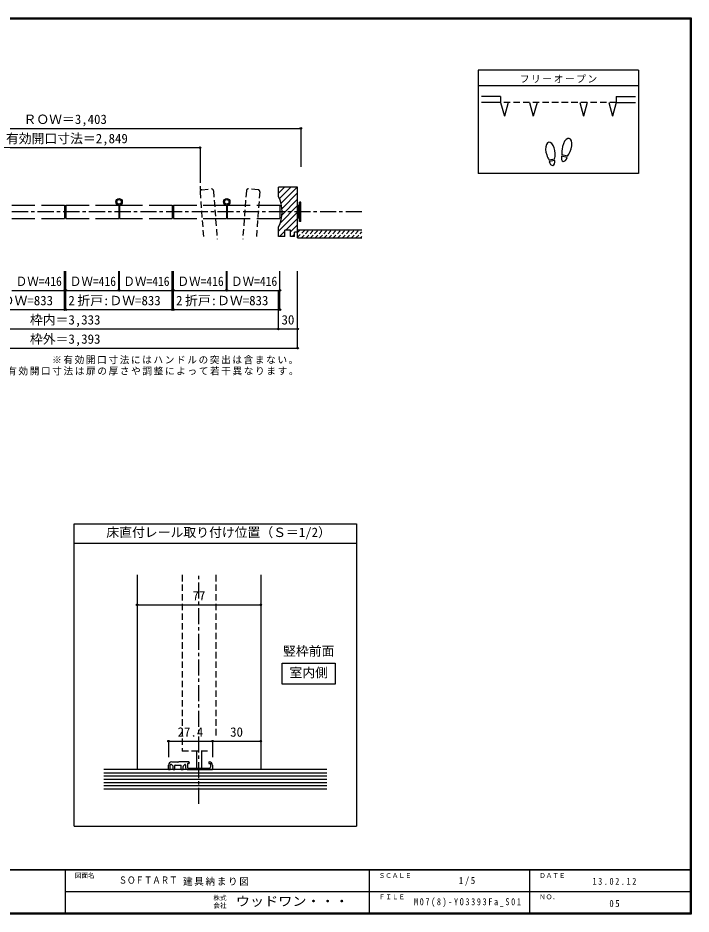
# Model space of a CAD drawing. Units: millimetres, scale not verified, with parts at other scales. Extents: x -973 to 977, y -701 to 696.
# Drawn here: x -72 to 977, y -701 to 696 of the extents above; entities that cross this region are included whole.
import ezdxf
from ezdxf.enums import TextEntityAlignment as Align

# ---------------------------------------------------------------- set-up
doc = ezdxf.new("R2010")
doc.units = ezdxf.units.MM
doc.header["$LTSCALE"] = 5
doc.header["$PDMODE"] = 32
doc.header["$PDSIZE"] = 2.5
for name, pattern in [('CHAIN1', [8, 5, -1, 1, -1]), ('DASHED1', [1.8, 1.2, -0.6]), ('DASHED2', [3, 2, -1])]:
    doc.linetypes.add(name, pattern=pattern)
for name, color, linetype in [('0-1_通り芯', 4, 'CHAIN1'), ('0-3_仕上げ', 2, 'Continuous'), ('0-4_枠', 7, 'Continuous'), ('0-6_扉', 6, 'Continuous'), ('0-7_金物', 7, 'Continuous'), ('0-8_戸当り', 2, 'Continuous'), ('0-A_文字', 3, 'Continuous'), ('0-B_寸法', 7, 'Continuous'), ('0-C_ハッチ', 4, 'DASHED1'), ('1-1_通り芯', 4, 'CHAIN1'), ('1-3_仕上げ', 7, 'Continuous'), ('1-4_枠', 7, 'Continuous'), ('1-6_扉', 7, 'DASHED2'), ('1-7_金物', 7, 'Continuous'), ('1-A_文字', 7, 'Continuous'), ('1-B_寸法', 7, 'Continuous'), ('F-0_補助線', 7, 'Continuous'), ('F-1_枠', 6, 'Continuous'), ('F-A_文字', 7, 'Continuous')]:
    doc.layers.add(name, color=color, linetype=linetype)
doc.styles.add('HGP明朝B', font='')
doc.styles.add('ＭＳ ゴシック', font='')
doc.styles.get('HGP明朝B').set_extended_font_data('HGP明朝B')
doc.styles.get('ＭＳ ゴシック').set_extended_font_data('MS Gothic')

msp = doc.modelspace()

# ---------------------------------------------------------------- linework, layer by layer
at = {"layer": '0-1_通り芯'}
for p, q in [((211.653, 463.658), (211.653, 424.921)), ((463.653, 393.658), (-460.347, 393.658))]:
    msp.add_line(p, q, dxfattribs=at)
at = {"layer": '0-3_仕上げ'}
for p, q in [((363.653, 365.658), (463.653, 365.658)), ((363.653, 353.158), (363.653, 365.658)), ((363.653, 353.158), (463.653, 353.158))]:
    msp.add_line(p, q, dxfattribs=at)
at = {"layer": '0-4_枠', "color": 3}
for p, q in [((333.653, 417.658), (333.653, 432.158)), ((363.653, 432.158), (333.653, 432.158)), ((363.653, 362.158), (363.653, 432.158)), ((352.653, 365.158), (343.653, 365.158)), ((343.653, 355.158), (343.653, 365.158)), ((352.653, 355.158), (352.653, 365.158)), ((358.653, 355.158), (352.653, 355.158)), ((363.653, 362.158), (358.653, 362.158)), ((358.653, 355.158), (358.653, 362.158))]:
    msp.add_line(p, q, dxfattribs=at)
msp.add_lwpolyline([(343.653, 355.158), (341.084, 355.158), (333.653, 355.158), (333.653, 369.658)], dxfattribs=at)
msp.add_arc((288.653, 393.658), 51, 331.92751, 28.07249, dxfattribs=at)
at = {"layer": '0-6_扉', "color": 2, "linetype": 'DASHED2'}
for p, q in [((211.653, 424.921), (217.259, 351.158)), ((214.417, 428.14), (229.374, 429.277)), ((232.593, 426.513), (238.32, 351.158)), ((283.814, 426.513), (278.088, 351.158)), ((301.99, 428.14), (287.033, 429.277)), ((304.754, 424.921), (299.148, 351.158))]:
    msp.add_line(p, q, dxfattribs=at)
at = {"layer": '0-6_扉'}
for p, q in [((-81.722, 404.158), (-45.534, 404.158)), ((-35.534, 404.158), (0.653, 404.158)), ((0.653, 404.158), (0.653, 383.158)), ((2.653, 404.158), (2.653, 383.158)), ((2.653, 404.158), (38.841, 404.158)), ((48.841, 404.158), (85.028, 404.158)), ((85.028, 404.158), (85.028, 383.158)), ((86.028, 404.158), (86.028, 383.158)), ((86.028, 404.158), (122.216, 404.158)), ((132.216, 404.158), (168.403, 404.158)), ((168.403, 404.158), (168.403, 383.158)), ((170.403, 404.158), (170.403, 383.158)), ((170.403, 404.158), (206.591, 404.158)), ((216.591, 404.158), (252.778, 404.158)), ((252.778, 404.158), (252.778, 383.158)), ((253.778, 404.158), (253.778, 383.158)), ((253.778, 404.158), (289.966, 404.158)), ((299.966, 404.158), (336.153, 404.158)), ((336.153, 404.158), (336.153, 383.158)), ((-81.722, 383.158), (-45.534, 383.158)), ((-35.534, 383.158), (0.653, 383.158)), ((2.653, 383.158), (38.841, 383.158)), ((48.841, 383.158), (85.028, 383.158)), ((86.028, 383.158), (122.216, 383.158)), ((132.216, 383.158), (168.403, 383.158)), ((170.403, 383.158), (206.591, 383.158)), ((216.591, 383.158), (252.778, 383.158)), ((253.778, 383.158), (289.966, 383.158)), ((299.966, 383.158), (336.153, 383.158))]:
    msp.add_line(p, q, dxfattribs=at)
at = {"layer": '0-6_扉', "color": 2, "linetype": 'DASHED2'}
for centre, start, end in [((214.644, 425.149), 94.34602, 184.34602), ((229.601, 426.285), 4.34602, 94.34602), ((286.806, 426.285), 85.65398, 175.65398), ((301.763, 425.149), 355.65398, 85.65398)]:
    msp.add_arc(centre, 3, start, end, dxfattribs=at)
at = {"layer": '0-7_金物'}
for p, q in [((366.653, 378.658), (366.653, 408.658)), ((368.653, 408.658), (366.653, 408.658)), ((368.653, 378.658), (368.653, 408.658)), ((364.653, 402.658), (363.653, 402.658)), ((366.653, 403.657), (364.653, 403.657)), ((364.653, 383.658), (364.653, 403.657)), ((364.653, 384.658), (363.653, 384.658)), ((366.653, 383.658), (364.653, 383.658)), ((368.653, 378.658), (366.653, 378.658))]:
    msp.add_line(p, q, dxfattribs=at)
for centre, radius in [((85.528, 409.158), 5), ((85.528, 409.158), 3.5), ((253.278, 409.158), 5), ((253.278, 409.158), 3.5)]:
    msp.add_circle(centre, radius, dxfattribs=at)
at = {"layer": '0-8_戸当り'}
for p, q in [((679.986, 573.251), (649.986, 573.251)), ((679.986, 573.251), (679.986, 564.251)), ((859.986, 573.251), (859.986, 564.251)), ((859.986, 573.251), (889.986, 573.251)), ((679.986, 564.251), (649.986, 564.251)), ((679.986, 564.251), (685.81, 542.517)), ((691.633, 564.251), (685.81, 542.517)), ((724.986, 564.251), (730.81, 542.517)), ((736.633, 564.251), (730.81, 542.517)), ((803.339, 564.251), (809.163, 542.517)), ((814.986, 564.251), (809.163, 542.517)), ((848.339, 564.251), (854.163, 542.517)), ((859.986, 564.251), (854.163, 542.517)), ((859.986, 564.251), (889.986, 564.251))]:
    msp.add_line(p, q, dxfattribs=at)
at = {"layer": '0-8_戸当り', "color": 7, "linetype": 'DASHED2'}
msp.add_line((859.986, 564.251), (679.986, 564.251), dxfattribs=at)
at = {"layer": '0-8_戸当り', "color": 3}
for p, q in [((764.011, 475.878), (755.365, 474.353)), ((783.479, 478.206), (774.998, 480.478)), ((784.022, 480.235), (775.542, 482.507)), ((764.376, 473.81), (755.73, 472.285))]:
    msp.add_line(p, q, dxfattribs=at)
for centre, major_axis, ratio, start_param, end_param in [((757.35, 488.377), (-2.445, 13.867), 0.5, 4.34059143, 8.22577918), ((783.267, 494.378), (3.644, 13.601), 0.5, 4.34059143, 8.22577918), ((783.163, 493.989), (4.416, 16.48), 0.4, 1.85063327, 2.44287679), ((757.42, 487.981), (-2.963, 16.802), 0.4, 1.85063327, 2.44287679), ((757.42, 487.981), (-2.963, 16.802), 0.4, 3.84030852, 4.43255203), ((779.238, 479.342), (1.894, 7.067), 0.6, 1.57079633, 4.71238898), ((783.163, 493.989), (4.416, 16.48), 0.4, 3.84030852, 4.43255203), ((760.053, 473.047), (-1.27, 7.205), 0.6, 1.57079633, 4.71238898)]:
    msp.add_ellipse(centre, major_axis=major_axis, ratio=ratio, start_param=start_param, end_param=end_param, dxfattribs=at)
at = {"layer": '0-A_文字'}
for p, q in [((644.986, 614.167), (644.986, 453.167)), ((894.986, 614.167), (644.986, 614.167)), ((894.986, 614.167), (894.986, 453.167)), ((894.986, 590.167), (644.986, 590.167)), ((894.986, 453.167), (644.986, 453.167)), ((455.67, -92.613), (455.67, -563.638)), ((15.67, -122.613), (455.67, -122.613)), ((15.67, -563.638), (455.67, -563.638))]:
    msp.add_line(p, q, dxfattribs=at)
msp.add_lwpolyline([(15.67, -563.638), (15.67, -92.613), (455.67, -92.613)], dxfattribs=at)
at = {"layer": '0-B_寸法', "color": 4}
for p, q in [((-365.347, 523.658), (368.653, 523.658)), ((368.653, 523.658), (368.653, 463.658)), ((-208.347, 493.658), (211.653, 493.658)), ((211.653, 493.658), (211.653, 463.658)), ((0.653, 271.158), (0.653, 301.158)), ((2.653, 271.158), (2.653, 301.158)), ((85.028, 271.158), (85.028, 301.158)), ((86.028, 271.158), (86.028, 301.158)), ((168.403, 271.158), (168.403, 301.158)), ((170.403, 271.158), (170.403, 301.158)), ((252.778, 271.158), (252.778, 301.158)), ((253.778, 271.158), (253.778, 301.158)), ((336.153, 271.158), (336.153, 301.158)), ((363.653, 181.158), (363.653, 301.158)), ((-81.722, 271.158), (0.653, 271.158)), ((0.653, 241.158), (0.653, 271.158)), ((2.653, 271.158), (85.028, 271.158)), ((2.653, 241.158), (2.653, 271.158)), ((86.028, 271.158), (168.403, 271.158)), ((168.403, 241.158), (168.403, 271.158)), ((170.403, 271.158), (252.778, 271.158)), ((170.403, 241.158), (170.403, 271.158)), ((253.778, 271.158), (336.153, 271.158)), ((333.653, 211.158), (333.653, 271.158)), ((336.153, 241.158), (336.153, 271.158)), ((-165.097, 241.158), (0.653, 241.158)), ((0.653, 241.158), (2.653, 241.158)), ((2.653, 241.158), (168.403, 241.158)), ((168.403, 241.158), (170.403, 241.158)), ((170.403, 241.158), (336.153, 241.158)), ((-330.347, 211.158), (333.653, 211.158)), ((333.653, 211.158), (363.653, 211.158)), ((-360.347, 181.158), (363.653, 181.158))]:
    msp.add_line(p, q, dxfattribs=at)
at = {"layer": '0-B_寸法'}
for p in [(368.653, 523.658), (211.653, 493.658), (0.653, 271.158), (2.653, 271.158), (85.028, 271.158), (86.028, 271.158), (168.403, 271.158), (170.403, 271.158), (252.778, 271.158), (253.778, 271.158), (336.153, 271.158), (0.653, 241.158), (2.653, 241.158), (168.403, 241.158), (170.403, 241.158), (336.153, 241.158), (333.653, 211.158), (363.653, 211.158), (363.653, 181.158)]:
    msp.add_point(p, dxfattribs=at)
at = {"layer": '0-C_ハッチ', "linetype": 'Continuous'}
for p, q in [((333.653, 422.749), (343.062, 432.158)), ((335.232, 414.428), (352.961, 432.158)), ((337.84, 407.137), (362.861, 432.158)), ((339.394, 398.791), (363.653, 423.05)), ((339.434, 388.932), (363.653, 413.151)), ((333.653, 363.352), (363.653, 393.352)), ((336.555, 376.154), (363.653, 403.251)), ((345.358, 365.158), (363.653, 383.452)), ((335.358, 355.158), (343.653, 363.452)), ((352.653, 362.553), (363.653, 373.553)), ((362.157, 362.158), (363.653, 363.653)), ((355.157, 355.158), (358.653, 358.653))]:
    msp.add_line(p, q, dxfattribs=at)
at = {"layer": '0-C_ハッチ'}
for p, q in [((363.653, 354.156), (375.155, 365.658)), ((363.653, 361.227), (368.084, 365.658)), ((369.726, 353.158), (382.226, 365.658)), ((376.797, 353.158), (389.297, 365.658)), ((383.868, 353.158), (396.368, 365.658)), ((390.939, 353.158), (403.439, 365.658)), ((398.01, 353.158), (410.51, 365.658)), ((405.081, 353.158), (417.581, 365.658)), ((412.152, 353.158), (424.652, 365.658)), ((419.223, 353.158), (431.723, 365.658)), ((426.294, 353.158), (438.794, 365.658)), ((433.366, 353.158), (445.866, 365.658)), ((440.437, 353.158), (452.937, 365.658)), ((447.508, 353.158), (460.008, 365.658)), ((454.579, 353.158), (463.653, 362.232)), ((461.65, 353.158), (463.653, 355.161))]:
    msp.add_line(p, q, dxfattribs=at)
at = {"layer": '1-1_通り芯'}
msp.add_line((209.999, -528.928), (209.999, -172.305), dxfattribs=at)
at = {"layer": '1-3_仕上げ', "color": 2}
for p, q in [((409.42, -475.556), (61.92, -475.556)), ((61.92, -505.556), (409.42, -505.556))]:
    msp.add_line(p, q, dxfattribs=at)
at = {"layer": '1-3_仕上げ'}
for p, q in [((61.92, -480.556), (409.42, -480.556)), ((61.92, -485.556), (409.42, -485.556)), ((61.92, -490.556), (409.42, -490.556)), ((61.92, -495.556), (409.42, -495.556)), ((61.92, -500.556), (409.42, -500.556))]:
    msp.add_line(p, q, dxfattribs=at)
at = {"layer": '1-4_枠', "color": 3}
for p, q in [((113.749, -172.305), (113.749, -475.556)), ((306.249, -172.305), (306.249, -475.556))]:
    msp.add_line(p, q, dxfattribs=at)
at = {"layer": '1-4_枠'}
for p, q in [((162.499, -475.556), (162.499, -468.806)), ((164.999, -475.556), (164.999, -468.699)), ((167.499, -463.806), (176.749, -463.806)), ((172.499, -475.556), (172.499, -469.056)), ((172.749, -468.806), (182.249, -468.806)), ((177.499, -464.556), (176.749, -463.806)), ((177.499, -464.556), (178.249, -463.806)), ((193.999, -463.806), (178.249, -463.806)), ((182.499, -475.556), (182.499, -469.056)), ((185.249, -475.556), (185.249, -470.741)), ((185.468, -470.211), (187.968, -467.711)), ((189.249, -468.241), (189.249, -473.056)), ((191.999, -467.056), (191.999, -472.056)), ((194.249, -466.306), (192.749, -466.306)), ((193.249, -473.306), (209.249, -473.306)), ((194.749, -464.556), (194.749, -465.806)), ((209.999, -474.056), (209.249, -473.306)), ((225.249, -464.556), (225.249, -465.806)), ((225.749, -466.306), (227.249, -466.306)), ((227.999, -467.056), (227.999, -472.056)), ((230.999, -468.806), (230.999, -475.556)), ((162.499, -475.556), (164.999, -475.556)), ((169.749, -475.556), (172.499, -475.556)), ((182.499, -475.556), (185.249, -475.556)), ((191.749, -475.556), (230.999, -475.556))]:
    msp.add_line(p, q, dxfattribs=at)
for points in [[(169.749, -475.556), (169.749, -470.431), (167.133, -467.815)], [(209.999, -474.056), (210.749, -473.306), (226.749, -473.306)]]:
    msp.add_lwpolyline(points, dxfattribs=at)
for centre, radius, start, end in [((167.499, -468.806), 5, 90, 180), ((166.249, -468.699), 1.25, 45, 180), ((172.749, -469.056), 0.25, 90, 180), ((182.249, -469.056), 0.25, 0, 90), ((185.999, -470.741), 0.75, 135, 180), ((188.499, -468.241), 0.75, 360, 135), ((191.749, -473.056), 2.5, 180, 270), ((192.749, -467.056), 0.75, 90, 180), ((193.249, -472.056), 1.25, 180, 270), ((193.999, -464.556), 0.75, 360, 90), ((194.249, -465.806), 0.5, 270, 360), ((225.999, -464.556), 0.75, 90, 180), ((225.749, -465.806), 0.5, 180, 270), ((225.999, -468.806), 5, 360, 90), ((226.749, -472.056), 1.25, 270, 0), ((227.249, -467.056), 0.75, 0, 90)]:
    msp.add_arc(centre, radius, start, end, dxfattribs=at)
at = {"layer": '1-6_扉'}
for p, q in [((183.749, -172.305), (183.749, -446.806)), ((236.249, -172.305), (236.249, -423.806)), ((223.499, -446.806), (183.749, -446.806))]:
    msp.add_line(p, q, dxfattribs=at)
at = {"layer": '1-7_金物'}
for p, q in [((206.249, -446.911), (206.249, -473.306)), ((213.748, -446.911), (213.748, -473.306)), ((206.249, -473.306), (213.748, -473.306))]:
    msp.add_line(p, q, dxfattribs=at)
at = {"layer": '1-A_文字'}
msp.add_lwpolyline([(339.663, -309.999), (422.255, -309.999), (422.255, -342.379), (339.663, -342.379)], close=True, dxfattribs=at)
at = {"layer": '1-B_寸法', "color": 4}
for p, q in [((113.749, -218.918), (306.249, -218.918)), ((162.499, -431.306), (230.999, -431.306)), ((162.499, -431.306), (162.499, -456.306)), ((230.999, -431.306), (230.999, -456.306)), ((230.999, -431.306), (306.249, -431.306)), ((306.249, -431.306), (306.249, -456.306))]:
    msp.add_line(p, q, dxfattribs=at)
at = {"layer": '1-B_寸法'}
for p in [(113.749, -218.918), (306.249, -218.918), (162.499, -431.306), (230.999, -431.306), (306.249, -431.306)]:
    msp.add_point(p, dxfattribs=at)
at = {"layer": 'F-1_枠'}
for p, q in [((-973.347, 695.833), (976.653, 695.833)), ((-973.347, 695), (976.653, 695)), ((-973.347, 694.167), (976.653, 694.167)), ((974.986, 695.833), (974.986, -700.833)), ((975.82, 695.833), (975.82, -700.833)), ((976.653, 695.833), (976.653, -700.833)), ((976.653, -631.667), (-973.347, -631.667)), ((976.653, -632.5), (-973.347, -632.5)), ((1.653, -632.5), (1.653, -699.167)), ((474.986, -632.5), (474.986, -699.167)), ((724.986, -632.5), (724.986, -699.167)), ((1.653, -665.833), (974.986, -665.834)), ((976.653, -699.167), (-973.347, -699.167)), ((976.653, -700), (-973.347, -700)), ((976.653, -700.833), (-973.347, -700.833))]:
    msp.add_line(p, q, dxfattribs=at)

# ---------------------------------------------------------------- texts
at = {"layer": '0-A_文字', "color": 7, "style": 'ＭＳ ゴシック'}
msp.add_text('床直付レール取り付け位置（Ｓ＝1/2）', height=14.66, dxfattribs=at).set_placement((65.67, -117.613), align=Align.BOTTOM_LEFT)
at = {"layer": '0-A_文字', "color": 7, "char_height": 11, "attachment_point": 7, "style": 'ＭＳ ゴシック'}
for s, insert in [('\\T1.17;フリーオープン', (709.986, 594.667)), ('\\T1.17;※有効開口寸法にはハンドルの突出は含まない。', (-18.847, 156.158)), ('\\T1.17;※有効開口寸法は扉の厚さや調整によって若干異なります。', (-106.347, 138.658))]:
    msp.add_mtext(s, dxfattribs=dict(at, insert=insert))
at = {"layer": '0-B_寸法', "style": 'ＭＳ ゴシック'}
for s, p in [('ＲＯＷ＝3,403', (-63.347, 526.158)), ('有効開口寸法＝2,849', (-90.697, 496.158)), ('折戸:ＤＷ=833', (-147.222, 243.658)), ('2', (6.653, 243.658)), ('折戸:ＤＷ=833', (20.528, 243.658)), ('2', (174.403, 243.658)), ('折戸:ＤＷ=833', (188.278, 243.658)), ('枠内＝3,333', (-53.347, 213.658)), ('30', (338.653, 213.658)), ('枠外＝3,393', (-53.347, 183.658))]:
    msp.add_text(s, height=14.66, dxfattribs=at).set_placement(p, align=Align.BOTTOM_LEFT)
at = {"layer": '0-B_寸法', "style": 'ＭＳ ゴシック', "width": 0.9}
for p in [(-75.534, 273.658), (8.841, 273.658), (92.216, 273.658), (176.591, 273.658), (259.966, 273.658)]:
    msp.add_text('ＤＷ=416', height=14.66, dxfattribs=at).set_placement(p, align=Align.BOTTOM_LEFT)
at = {"layer": '1-A_文字', "style": 'ＭＳ ゴシック'}
for s, p in [('竪枠前面', (340.959, -302.637)), ('室内側', (350.959, -336.189))]:
    msp.add_text(s, height=14.66, dxfattribs=at).set_placement(p, align=Align.BOTTOM_LEFT)
at = {"layer": '1-B_寸法', "style": 'ＭＳ ゴシック'}
for s, p in [('77', (199.999, -216.418)), ('27.4', (176.749, -428.806)), ('30', (258.624, -428.806))]:
    msp.add_text(s, height=14.66, dxfattribs=at).set_placement(p, align=Align.BOTTOM_LEFT)
at = {"layer": 'F-0_補助線', "style": 'HGP明朝B', "width": 0.85}
msp.add_text('ＳＯＦＴＡＲＴ', height=11, dxfattribs=at).set_placement((84.986, -656.798), align=Align.BOTTOM_LEFT)
at = {"layer": 'F-0_補助線', "insert": (185.035, -656.798), "char_height": 11, "attachment_point": 7, "style": 'ＭＳ ゴシック'}
msp.add_mtext('\\T1.17;建具納まり図', dxfattribs=at)
at = {"layer": 'F-A_文字', "style": 'ＭＳ ゴシック'}
for s, p in [('図面名', (16.653, -646.667)), ('ＳＣＡＬＥ', (489.986, -646.667)), ('ＤＡＴＥ', (739.986, -646.667)), ('ＮＯ．', (739.986, -680.001)), ('株式', (232.486, -681.5)), ('会社', (232.486, -693.5)), ('ＦＩＬＥ', (489.986, -680))]:
    msp.add_text(s, height=7.331, dxfattribs=at).set_placement(p, align=Align.BOTTOM_LEFT)
at = {"layer": 'F-A_文字', "style": 'ＭＳ ゴシック', "width": 1.1}
msp.add_text('ウッドワン・・・', height=14.66, dxfattribs=at).set_placement((267.486, -692.5), align=Align.BOTTOM_LEFT)
at = {"layer": 'F-A_文字', "char_height": 11, "attachment_point": 7, "style": 'ＭＳ ゴシック'}
for s, insert in [('\\T1.38;\\W0.9;1/5', (614.986, -656.667)), ('\\T1.39;\\W0.85;13.02.12', (823.111, -655.417)), ('\\T1.4;\\W0.85;M07(8)-YO3393Fa_S01', (544.986, -690.001)), ('\\T1.36;\\W0.9;05', (849.361, -690.001))]:
    msp.add_mtext(s, dxfattribs=dict(at, insert=insert))

doc.saveas('drawing.dxf')
